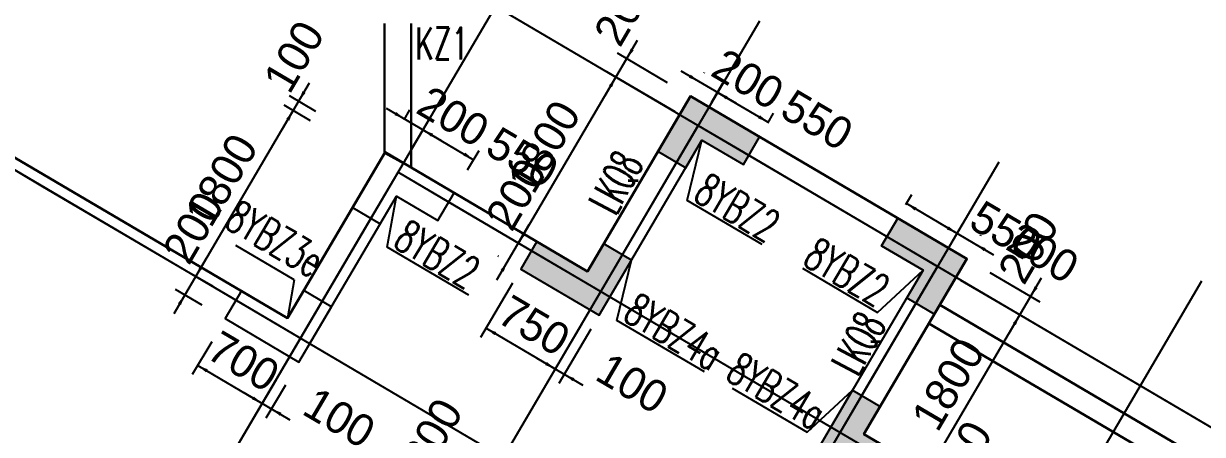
# Model space of a CAD drawing. Extents: x 387171 to 699106, y 11966 to 245688.
# Drawn here: x 616955 to 627987, y 173320 to 177162 of the extents above; entities that cross this region are included whole.
import ezdxf

# ---------------------------------------------------------------- set-up
doc = ezdxf.new("R2010")
doc.units = 0
doc.header["$LTSCALE"] = 100
doc.header["$MEASUREMENT"] = 0
for name, color, linetype in [('b边缘构件', 235, 'Continuous'), ('DOTE', 253, 'Continuous'), ('NUM', 7, 'Continuous'), ('Q-TEXT', 2, 'Continuous'), ('wall-主楼', 2, 'Continuous'), ('Y阴影', 254, 'Continuous'), ('小尺寸', 4, 'Continuous'), ('网格', 253, 'Continuous'), ('边缘构件标注', 1, 'Continuous')]:
    doc.layers.add(name, color=color, linetype=linetype)
doc.styles.get("Standard").update_dxf_attribs({"font": 'standard'})
doc.styles.add('tk', font='tk')
doc.dimstyles.get("Standard").update_dxf_attribs({"dimtxt": 300, "dimasz": 100, "dimexe": 100, "dimexo": 250, "dimgap": 100, "dimtad": 0, "dimtoh": 1, "dimdec": 0, "dimdsep": 46, "dimcen": 0.09, "dimclrt": 7, "dimadec": 0, "dimazin": 0, "dimtfac": 1, "dimtdec": 4, "dimtofl": 0, "dimtmove": 0, "dimatfit": 3, "dimfxl": 1, "dimtolj": 1, "dimtzin": 0, "dimarcsym": 0})

# ---------------------------------------------------------------- blocks, each defined once
blk = doc.blocks.new('*D2774')
at = {"layer": '小尺寸', "color": 0, "linetype": 'ByBlock', "lineweight": -2}
for p, q in [((625163, 172542), (625468, 173059)), ((625459, 172832), (625452, 172836)), ((625357, 172660), (625351, 172664))]:
    blk.add_line(p, q, dxfattribs=at)
for points in [[(625366, 172887), (625402, 172981), (625431, 172964)], [(625265, 172714), (625228, 172620), (625200, 172636)]]:
    blk.add_solid(points, dxfattribs=at)
at = {"layer": '小尺寸', "color": 7, "linetype": 'Continuous', "lineweight": -2, "insert": (625736, 173112), "char_height": 300, "width": 566.67, "attachment_point": 5, "rotation": 59.5454, "style": 'tk'}
blk.add_mtext('200', dxfattribs=at)
blk = doc.blocks.new('*D3694')
at = {"layer": '小尺寸', "color": 0, "linetype": 'ByBlock', "lineweight": -2}
for p, q in [((625724, 174764), (626365, 174388)), ((625366, 172887), (626278, 174438)), ((625459, 172832), (625452, 172836))]:
    blk.add_line(p, q, dxfattribs=at)
for points in [[(626278, 174438), (626242, 174344), (626213, 174361)], [(625366, 172887), (625402, 172981), (625431, 172964)]]:
    blk.add_solid(points, dxfattribs=at)
at = {"layer": '小尺寸', "color": 7, "linetype": 'Continuous', "lineweight": -2, "insert": (625607, 173789), "char_height": 300, "width": 690, "attachment_point": 5, "rotation": 59.5454, "style": 'tk'}
blk.add_mtext('1800', dxfattribs=at)
blk = doc.blocks.new('*D3598')
at = {"layer": '小尺寸', "color": 0, "linetype": 'ByBlock', "lineweight": -2}
for p, q in [((625212, 175471), (625267, 175565)), ((625691, 175200), (625217, 175479)), ((625636, 175106), (625741, 175286))]:
    blk.add_line(p, q, dxfattribs=at)
for points in [[(625217, 175479), (625311, 175442), (625294, 175414)], [(625691, 175200), (625596, 175236), (625613, 175265)]]:
    blk.add_solid(points, dxfattribs=at)
at = {"layer": '小尺寸', "color": 7, "linetype": 'Continuous', "lineweight": -2, "insert": (626148, 175221), "char_height": 300, "width": 566.67, "attachment_point": 5, "rotation": 329.5454, "style": 'tk'}
blk.add_mtext('550', dxfattribs=at)
blk = doc.blocks.new('*D4508')
at = {"layer": '小尺寸', "color": 0, "linetype": 'ByBlock', "lineweight": -2}
for p, q in [((621531, 174735), (621232, 174227)), ((621283, 174313), (621930, 173933)), ((622178, 174355), (621879, 173847))]:
    blk.add_line(p, q, dxfattribs=at)
for points in [[(621283, 174313), (621378, 174277), (621361, 174248)], [(621930, 173933), (621835, 173969), (621852, 173998)]]:
    blk.add_solid(points, dxfattribs=at)
at = {"layer": '小尺寸', "color": 7, "linetype": 'Continuous', "lineweight": -2, "insert": (621733, 174338), "char_height": 300, "width": 566.67, "attachment_point": 5, "rotation": 329.5454, "style": 'tk'}
blk.add_mtext('750', dxfattribs=at)
blk = doc.blocks.new('*D4107')
at = {"layer": '小尺寸', "color": 0, "linetype": 'ByBlock', "lineweight": -2}
for p, q in [((622178, 174355), (621879, 173847)), ((622264, 174305), (621965, 173796)), ((621757, 174034), (622188, 173781))]:
    blk.add_line(p, q, dxfattribs=at)
for points in [[(621930, 173933), (621835, 173969), (621852, 173998)], [(622016, 173882), (622110, 173846), (622094, 173817)]]:
    blk.add_solid(points, dxfattribs=at)
at = {"layer": '小尺寸', "color": 7, "linetype": 'Continuous', "lineweight": -2, "insert": (622651, 173798), "char_height": 300, "width": 476.67, "attachment_point": 5, "rotation": 329.5454, "style": 'tk'}
blk.add_mtext('100', dxfattribs=at)
blk = doc.blocks.new('*D281')
at = {"layer": '小尺寸', "color": 0, "linetype": 'ByBlock', "lineweight": -2}
for p, q in [((621383, 174765), (621687, 175282)), ((621493, 175164), (621500, 175160)), ((621392, 174991), (621398, 174988))]:
    blk.add_line(p, q, dxfattribs=at)
for points in [[(621586, 175109), (621622, 175204), (621651, 175187)], [(621484, 174937), (621448, 174842), (621419, 174859)]]:
    blk.add_solid(points, dxfattribs=at)
at = {"layer": '小尺寸', "color": 7, "linetype": 'Continuous', "lineweight": -2, "insert": (621565, 175567), "char_height": 300, "width": 566.67, "attachment_point": 5, "rotation": 59.5454, "style": 'tk'}
blk.add_mtext('200', dxfattribs=at)
blk = doc.blocks.new('*D152')
at = {"layer": '小尺寸', "color": 0, "linetype": 'ByBlock', "lineweight": -2}
for p, q in [((621586, 175109), (622498, 176661)), ((623052, 176335), (622412, 176712)), ((621493, 175164), (621500, 175160))]:
    blk.add_line(p, q, dxfattribs=at)
for points in [[(622498, 176661), (622462, 176566), (622433, 176583)], [(621586, 175109), (621622, 175204), (621651, 175187)]]:
    blk.add_solid(points, dxfattribs=at)
at = {"layer": '小尺寸', "color": 7, "linetype": 'Continuous', "lineweight": -2, "insert": (621826, 176012), "char_height": 300, "width": 690, "attachment_point": 5, "rotation": 59.5454, "style": 'tk'}
blk.add_mtext('1800', dxfattribs=at)
blk = doc.blocks.new('*D4671')
at = {"layer": '小尺寸', "color": 0, "linetype": 'ByBlock', "lineweight": -2}
for p, q in [((622397, 176489), (622701, 177006)), ((622981, 176609), (622513, 176884)), ((623052, 176335), (622412, 176712))]:
    blk.add_line(p, q, dxfattribs=at)
for points in [[(622600, 176833), (622636, 176928), (622665, 176911)], [(622498, 176661), (622462, 176566), (622433, 176583)]]:
    blk.add_solid(points, dxfattribs=at)
at = {"layer": '小尺寸', "color": 7, "linetype": 'Continuous', "lineweight": -2, "insert": (622578, 177291), "char_height": 300, "width": 566.67, "attachment_point": 5, "rotation": 59.5454, "style": 'tk'}
blk.add_mtext('200', dxfattribs=at)
blk = doc.blocks.new('*D687')
at = {"layer": '小尺寸', "color": 0, "linetype": 'ByBlock', "lineweight": -2}
for p, q in [((623105, 176721), (623622, 176416)), ((623323, 176698), (623328, 176705)), ((623394, 176424), (623500, 176604))]:
    blk.add_line(p, q, dxfattribs=at)
for points in [[(623277, 176619), (623182, 176655), (623199, 176684)], [(623450, 176518), (623544, 176481), (623527, 176453)]]:
    blk.add_solid(points, dxfattribs=at)
at = {"layer": '小尺寸', "color": 7, "linetype": 'Continuous', "lineweight": -2, "insert": (623733, 176641), "char_height": 300, "width": 566.67, "attachment_point": 5, "rotation": 329.5454, "style": 'tk'}
blk.add_mtext('200', dxfattribs=at)
blk = doc.blocks.new('*D426')
at = {"layer": '小尺寸', "color": 0, "linetype": 'ByBlock', "lineweight": -2}
for p, q in [((623394, 176424), (623500, 176604)), ((623450, 176518), (623924, 176239)), ((623919, 176231), (623974, 176325))]:
    blk.add_line(p, q, dxfattribs=at)
for points in [[(623450, 176518), (623544, 176481), (623527, 176453)], [(623924, 176239), (623829, 176275), (623846, 176304)]]:
    blk.add_solid(points, dxfattribs=at)
at = {"layer": '小尺寸', "color": 7, "linetype": 'Continuous', "lineweight": -2, "insert": (624381, 176260), "char_height": 300, "width": 566.67, "attachment_point": 5, "rotation": 329.5454, "style": 'tk'}
blk.add_mtext('550', dxfattribs=at)
blk = doc.blocks.new('*D1502')
at = {"layer": '小尺寸', "color": 0, "linetype": 'ByBlock', "lineweight": -2}
for p, q in [((618363, 174452), (618667, 174969)), ((618728, 174702), (618479, 174848)), ((618626, 174529), (618378, 174675))]:
    blk.add_line(p, q, dxfattribs=at)
for points in [[(618566, 174797), (618602, 174892), (618631, 174875)], [(618464, 174625), (618428, 174530), (618399, 174547)]]:
    blk.add_solid(points, dxfattribs=at)
at = {"layer": '小尺寸', "color": 7, "linetype": 'Continuous', "lineweight": -2, "insert": (618544, 175254), "char_height": 300, "width": 566.67, "attachment_point": 5, "rotation": 59.5454, "style": 'tk'}
blk.add_mtext('200', dxfattribs=at)
blk = doc.blocks.new('*D1262')
at = {"layer": '小尺寸', "color": 0, "linetype": 'ByBlock', "lineweight": -2}
for p, q in [((618566, 174797), (619478, 176349)), ((619640, 176253), (619392, 176399)), ((618728, 174702), (618479, 174848))]:
    blk.add_line(p, q, dxfattribs=at)
for points in [[(619478, 176349), (619442, 176254), (619413, 176271)], [(618566, 174797), (618602, 174892), (618631, 174875)]]:
    blk.add_solid(points, dxfattribs=at)
at = {"layer": '小尺寸', "color": 7, "linetype": 'Continuous', "lineweight": -2, "insert": (618806, 175700), "char_height": 300, "width": 690, "attachment_point": 5, "rotation": 59.5454, "style": 'tk'}
blk.add_mtext('1800', dxfattribs=at)
blk = doc.blocks.new('*D1928')
at = {"layer": '小尺寸', "color": 0, "linetype": 'ByBlock', "lineweight": -2}
for p, q in [((619377, 176176), (619630, 176607)), ((619691, 176340), (619442, 176486)), ((619640, 176253), (619392, 176399))]:
    blk.add_line(p, q, dxfattribs=at)
for points in [[(619529, 176435), (619565, 176530), (619594, 176513)], [(619478, 176349), (619442, 176254), (619413, 176271)]]:
    blk.add_solid(points, dxfattribs=at)
at = {"layer": '小尺寸', "color": 7, "linetype": 'Continuous', "lineweight": -2, "insert": (619485, 176853), "char_height": 300, "width": 476.67, "attachment_point": 5, "rotation": 59.5454, "style": 'tk'}
blk.add_mtext('100', dxfattribs=at)
blk = doc.blocks.new('*D1687')
at = {"layer": '小尺寸', "color": 0, "linetype": 'ByBlock', "lineweight": -2}
for p, q in [((618715, 174187), (618534, 173879)), ((618584, 173965), (619188, 173610)), ((619318, 173832), (619137, 173524))]:
    blk.add_line(p, q, dxfattribs=at)
for points in [[(618584, 173965), (618679, 173929), (618662, 173900)], [(619188, 173610), (619093, 173647), (619110, 173675)]]:
    blk.add_solid(points, dxfattribs=at)
at = {"layer": '小尺寸', "color": 7, "linetype": 'Continuous', "lineweight": -2, "insert": (619013, 174003), "char_height": 300, "width": 566.67, "attachment_point": 5, "rotation": 329.5454, "style": 'tk'}
blk.add_mtext('700', dxfattribs=at)
blk = doc.blocks.new('*D1565')
at = {"layer": '小尺寸', "color": 0, "linetype": 'ByBlock', "lineweight": -2}
for p, q in [((619318, 173832), (619137, 173524)), ((619405, 173782), (619223, 173473)), ((619015, 173712), (619446, 173458))]:
    blk.add_line(p, q, dxfattribs=at)
for points in [[(619188, 173610), (619093, 173647), (619110, 173675)], [(619274, 173560), (619369, 173523), (619352, 173495)]]:
    blk.add_solid(points, dxfattribs=at)
at = {"layer": '小尺寸', "color": 7, "linetype": 'Continuous', "lineweight": -2, "insert": (619910, 173476), "char_height": 300, "width": 476.67, "attachment_point": 5, "rotation": 329.5454, "style": 'tk'}
blk.add_mtext('100', dxfattribs=at)
blk = doc.blocks.new('*D2474')
at = {"layer": '小尺寸', "color": 0, "linetype": 'ByBlock', "lineweight": -2}
for p, q in [((620347, 176371), (620864, 176067)), ((620515, 176261), (620570, 176356)), ((620586, 175987), (620743, 176254))]:
    blk.add_line(p, q, dxfattribs=at)
for points in [[(620519, 176270), (620425, 176306), (620442, 176335)], [(620692, 176168), (620787, 176132), (620770, 176103)]]:
    blk.add_solid(points, dxfattribs=at)
at = {"layer": '小尺寸', "color": 7, "linetype": 'Continuous', "lineweight": -2, "insert": (620975, 176292), "char_height": 300, "width": 566.67, "attachment_point": 5, "rotation": 329.5454, "style": 'tk'}
blk.add_mtext('200', dxfattribs=at)
blk = doc.blocks.new('*D2055')
at = {"layer": '小尺寸', "color": 0, "linetype": 'ByBlock', "lineweight": -2}
for p, q in [((620586, 175987), (620743, 176254)), ((620692, 176168), (621166, 175889)), ((621110, 175795), (621217, 175976))]:
    blk.add_line(p, q, dxfattribs=at)
for points in [[(620692, 176168), (620787, 176132), (620770, 176103)], [(621166, 175889), (621071, 175926), (621088, 175955)]]:
    blk.add_solid(points, dxfattribs=at)
at = {"layer": '小尺寸', "color": 7, "linetype": 'Continuous', "lineweight": -2, "insert": (621623, 175911), "char_height": 300, "width": 566.67, "attachment_point": 5, "rotation": 329.5454, "style": 'tk'}
blk.add_mtext('550', dxfattribs=at)
blk = doc.blocks.new('*D328')
at = {"layer": '小尺寸', "color": 0, "linetype": 'ByBlock', "lineweight": -2}
for p, q in [((620615, 172548), (620463, 172289)), ((620685, 172507), (620529, 172598)), ((620533, 172248), (620377, 172340))]:
    blk.add_line(p, q, dxfattribs=at)
for points in [[(620615, 172548), (620579, 172453), (620550, 172470)], [(620463, 172289), (620500, 172384), (620528, 172367)]]:
    blk.add_solid(points, dxfattribs=at)
at = {"layer": '小尺寸', "color": 7, "linetype": 'Continuous', "lineweight": -2, "insert": (620781, 173322), "char_height": 300, "width": 566.67, "attachment_point": 5, "rotation": 59.5454, "style": 'tk'}
blk.add_mtext('300', dxfattribs=at)
blk = doc.blocks.new('*D4416')
at = {"layer": '小尺寸', "color": 0, "linetype": 'ByBlock', "lineweight": -2}
for p, q in [((625724, 174764), (626365, 174388)), ((625998, 174835), (626466, 174560)), ((626177, 174266), (626481, 174783))]:
    blk.add_line(p, q, dxfattribs=at)
for points in [[(626380, 174611), (626416, 174705), (626445, 174688)], [(626278, 174438), (626242, 174344), (626213, 174361)]]:
    blk.add_solid(points, dxfattribs=at)
at = {"layer": '小尺寸', "color": 7, "linetype": 'Continuous', "lineweight": -2, "insert": (626359, 175068), "char_height": 300, "width": 566.67, "attachment_point": 5, "rotation": 59.5454, "style": 'tk'}
blk.add_mtext('200', dxfattribs=at)
blk = doc.blocks.new('*D4311')
at = {"layer": '小尺寸', "color": 0, "linetype": 'ByBlock', "lineweight": -2}
for p, q in [((626036, 174997), (625518, 175301)), ((625636, 175106), (625741, 175286)), ((625909, 175177), (625914, 175185))]:
    blk.add_line(p, q, dxfattribs=at)
for points in [[(625691, 175200), (625596, 175236), (625613, 175265)], [(625863, 175099), (625958, 175062), (625941, 175034)]]:
    blk.add_solid(points, dxfattribs=at)
at = {"layer": '小尺寸', "color": 7, "linetype": 'Continuous', "lineweight": -2, "insert": (626494, 175017), "char_height": 300, "width": 566.67, "attachment_point": 5, "rotation": 329.5454, "style": 'tk'}
blk.add_mtext('200', dxfattribs=at)

msp = doc.modelspace()

# ---------------------------------------------------------------- hatches: boundary and pattern name
at = {"layer": 'Y阴影'}
for points in [[(623196.7, 176482.3), (622892.5, 175965.1), (623151.2, 175813.1), (623303.2, 176071.7), (623691.1, 175843.6), (623843.2, 176102.2)], [(625136.2, 175341.9), (624984.2, 175083.3), (625372.1, 174855.2), (625220, 174596.6), (625478.6, 174444.5), (625782.7, 174961.8)], [(621759.5, 175123.2), (621607.5, 174864.6), (622340.2, 174433.8), (622644.3, 174951), (622385.7, 175103.1), (622233.6, 174844.5)], [(625293.8, 173045.1), (625141.8, 172786.5), (624409.1, 173217.4), (624713.2, 173734.6), (624971.8, 173582.5), (624819.7, 173323.9)]]:
    msp.add_hatch(color=256, dxfattribs=at).paths.add_polyline_path(points, flags=0)
h = msp.add_hatch(dxfattribs=at)
h.set_pattern_fill('ANSI31', color=256, scale=25, angle=-30.45463, style=0)
h.set_pattern_definition([])
h.paths.add_polyline_path([(620337.2, 175959.6), (620033.1, 175442.3), (620291.7, 175290.3), (620443.7, 175548.9), (620831.6, 175320.8), (620983.7, 175579.4)], flags=0)
h = msp.add_hatch(dxfattribs=at)
h.set_pattern_fill('ANSI31', color=256, scale=25, angle=-30.45463, style=0)
h.set_pattern_definition([])
h.paths.add_polyline_path([(618993.8, 174661.3), (618841.8, 174402.7), (619531.4, 173997.2), (619835.5, 174514.5), (619576.9, 174666.5), (619424.8, 174407.9)], flags=0)

# ---------------------------------------------------------------- linework, layer by layer
at = {"color": 6, "lineweight": 30}
msp.add_lwpolyline([(611161.6, 168246), (624436.4, 160440.7), (623524.5, 158888.8), (626802, 156961.7), (628930.7, 160582.3), (629706.6, 160126.1), (633303.1, 166247.8), (625803.9, 170657.2), (626716.2, 172208.8), (624819.7, 173323.9), (625782.8, 174961.8), (623196.7, 176482.4), (622233.6, 174844.5), (620337.2, 175959.6), (619424.8, 174407.9), (609339.1, 180338.1)], dxfattribs=at)
at = {"color": 3, "lineweight": 30}
for points in [[(620333.1, 177162.9), (620332.9, 175952.3), (620583.1, 175815), (620583.1, 177162.9)], [(625529.3, 174530.8), (629322.3, 172300.6), (629575.7, 172731.6), (630006.7, 172478.2), (628131.3, 169288.7), (627958.9, 169390), (628744.6, 170726.2), (626589.5, 171993.3), (626716.2, 172208.8), (627793.7, 171575.3), (628402, 172609.7), (625428, 174358.3), (625529.3, 174530.8)]]:
    msp.add_lwpolyline(points, dxfattribs=at)
at = {"layer": 'b边缘构件'}
for points in [[(623196.7, 176482.3), (622892.5, 175965.1), (623151.2, 175813.1), (623303.2, 176071.7), (623691.1, 175843.6), (623843.2, 176102.2), (623196.7, 176482.3)], [(620337.2, 175959.6), (620033.1, 175442.3), (620291.7, 175290.3), (620443.7, 175548.9), (620831.6, 175320.8), (620983.7, 175579.4), (620337.2, 175959.6)], [(625136.2, 175341.9), (624984.2, 175083.3), (625372.1, 174855.2), (625220, 174596.6), (625478.6, 174444.5), (625782.7, 174961.8), (625136.2, 175341.9)], [(621759.5, 175123.2), (621607.5, 174864.6), (622340.2, 174433.8), (622644.3, 174951), (622385.7, 175103.1), (622233.6, 174844.5), (621759.5, 175123.2)], [(618993.8, 174661.3), (618841.8, 174402.7), (619531.4, 173997.2), (619835.5, 174514.5), (619576.9, 174666.5), (619424.8, 174407.9), (618993.8, 174661.3)], [(625293.8, 173045.1), (625141.8, 172786.5), (624409.1, 173217.4), (624713.2, 173734.6), (624971.8, 173582.5), (624819.7, 173323.9), (625293.8, 173045.1)]]:
    msp.add_lwpolyline(points, dxfattribs=at)
at = {"layer": 'DOTE'}
for p, q in [((591333.7, 194985.1), (636237, 168582.9)), ((589509, 191881.8), (639200.8, 162664)), ((621945.2, 178299.9), (617721.9, 171117)), ((623841.7, 177184.8), (620834.8, 172070.8)), ((623267.7, 176208.6), (640044, 166344.4)), ((626083, 175866.9), (623076.1, 170753)), ((620458.9, 175772), (639131.7, 164792.8)), ((627979.4, 174751.9), (623756.1, 167569))]:
    msp.add_line(p, q, dxfattribs=at)
at = {"layer": 'wall-主楼'}
for points in [[(623196.7, 176482.3), (622233.6, 174844.5), (621759.5, 175123.2), (621607.5, 174864.6), (622340.2, 174433.8), (623303.2, 176071.7), (623691.1, 175843.6), (623843.2, 176102.2)], [(620983.7, 175579.4), (620337.2, 175959.6), (619424.8, 174407.9), (618993.8, 174661.3), (618841.8, 174402.7), (619531.4, 173997.2), (620443.7, 175548.9), (620831.6, 175320.8)], [(625782.7, 174961.8), (624819.7, 173323.9), (625293.8, 173045.1), (625141.8, 172786.5), (624409.1, 173217.4), (625372.1, 174855.2), (624984.2, 175083.3), (625136.2, 175341.9)]]:
    msp.add_lwpolyline(points, close=True, dxfattribs=at)
at = {"layer": '网格'}
for p, q in [((614546.8, 177160.1), (617132.9, 175639.5)), ((622608.8, 175087.9), (623267.7, 176208.6)), ((623267.7, 176208.6), (623741.8, 175929.8)), ((623741.8, 175929.8), (625034.9, 175169.5)), ((620154.8, 175254.8), (620458.9, 175772)), ((620458.9, 175772), (620933, 175493.2)), ((617132.9, 175639.5), (618943.1, 174575.1)), ((620933, 175493.2), (621708.8, 175037)), ((619546.5, 174220.3), (620154.8, 175254.8)), ((622355.4, 174656.9), (622608.8, 175087.9)), ((625034.9, 175169.5), (625509, 174890.7)), ((621708.8, 175037), (622355.4, 174656.9)), ((624850.1, 173770.1), (625509, 174890.7)), ((621503.8, 173208.7), (622355.4, 174656.9)), ((618943.1, 174575.1), (619546.5, 174220.3)), ((618938.3, 173185.9), (619546.5, 174220.3)), ((624596.6, 173339.1), (624850.1, 173770.1)), ((623745.1, 171890.9), (624596.6, 173339.1)), ((624596.6, 173339.1), (625243.2, 172958.9))]:
    msp.add_line(p, q, dxfattribs=at)
at = {"layer": '边缘构件标注', "color": 200}
for p, q in [((623166, 175507.3), (623303.2, 176071.7)), ((620357.1, 175070.7), (620443.7, 175548.9)), ((623867.7, 175094.7), (623166, 175507.3)), ((619486.6, 174766.3), (618941.7, 175086.6)), ((621122.2, 174620.9), (620357.1, 175070.7)), ((622507, 174386.7), (622644.3, 174951)), ((624243.9, 174873.5), (624945.7, 174460.9)), ((619486.6, 174766.3), (619424.8, 174407.9)), ((624945.7, 174460.9), (625372.1, 174855.2)), ((623327.3, 173904.4), (622507, 174386.7)), ((623585, 173752.9), (624286.8, 173340.2)), ((624286.8, 173340.2), (624713.2, 173734.6))]:
    msp.add_line(p, q, dxfattribs=at)

# ---------------------------------------------------------------- texts
at = {"layer": 'NUM', "color": 200, "width": 0.7}
msp.add_text('KZ1', height=300, dxfattribs=at).set_placement((620621.8, 176825))
at = {"layer": 'Q-TEXT', "color": 3, "width": 0.6}
for p in [(622497.8, 175356.7), (624767.8, 173851.9)]:
    msp.add_text('LKQ8', height=300, rotation=61.98936, dxfattribs=at).set_placement(p)
at = {"layer": '边缘构件标注', "color": 200, "width": 0.7}
for s, p in [('8YBZ2', (623208.8, 175518)), ('8YBZ3e', (618819.2, 175264.9)), ('8YBZ2', (620400, 175081.4)), ('8YBZ2', (624234.1, 174915.2)), ('8YBZ4a', (622549.9, 174397.4)), ('8YBZ4a', (623510.5, 173841.8))]:
    msp.add_text(s, height=300, rotation=329.54537, dxfattribs=at).set_placement(p)

# ---------------------------------------------------------------- dimensions: what is measured, and where the dimension line sits
at = {"layer": '小尺寸'}
for base, p1, p2, angle, picture, middle in [((622599.5, 176833.4), (623267.7, 176208.6), (623196.7, 176482.3), 59.54537, '*D4671', (622333.4, 176873.9)), ((619528.7, 176434.9), (619855.5, 176126.8), (619906.1, 176213), 59.54537, '*D1928', (619287.8, 176518.5)), ((623449.5, 176517.8), (623196.7, 176482.3), (623267.7, 176208.6), 329.54537, '*D687', (623316, 176886.3)), ((622498.2, 176661), (621708.8, 175037), (623267.7, 176208.6), 59.54537, '*D152', (621826.5, 176011.9)), ((620691.9, 176168.3), (620387.8, 176045.8), (620458.9, 175772), 329.54537, '*D2474', (620558.3, 176536.8)), ((623923.6, 176239), (623267.7, 176208.6), (623792.5, 176016), 329.54537, '*D426', (623813.3, 176593.9)), ((619478, 176348.7), (618943.1, 174575.1), (619855.5, 176126.8), 59.54537, '*D1262', (618806.3, 175699.6)), ((621166, 175889.5), (620458.9, 175772), (620983.7, 175579.4), 329.54537, '*D2055', (621055.7, 176244.4)), ((621585.8, 175109.4), (621607.5, 174864.6), (621708.8, 175037), 59.54537, '*D281', (621319.6, 175149.9)), ((618565.7, 174797.1), (618841.8, 174402.7), (618943.1, 174575.1), 59.54537, '*D1502', (618299.5, 174837.6)), ((625216.7, 175478.7), (625509, 174890.7), (625085.5, 175255.7), 149.54537, '*D3598', (625580.4, 175554.9)), ((626379.9, 174610.7), (625509, 174890.7), (625782.7, 174961.8), 59.54537, '*D4416', (626113.7, 174651.2)), ((625690.8, 175200), (625782.7, 174961.8), (625509, 174890.7), 149.54537, '*D4311', (626077.8, 175262.4)), ((621929.6, 173932.8), (621658.1, 174950.8), (622304.7, 174570.7), 329.54537, '*D4508', (621733, 174338.4)), ((626278.5, 174438.3), (625243.2, 172958.9), (625509, 174890.7), 59.54537, '*D3694', (625606.8, 173789.2)), ((622015.8, 173882.1), (622304.7, 174570.7), (622390.9, 174520), 329.54537, '*D4107', (622316.6, 173995.3)), ((619187.8, 173610.2), (618841.8, 174402.7), (619445.2, 174047.9), 329.54537, '*D1687', (619012.8, 174003.1)), ((619274, 173559.6), (619445.2, 174047.9), (619531.4, 173997.2), 329.54537, '*D1565', (619574.8, 173672.7)), ((620463.4, 172289.2), (620900.6, 172380.1), (620748.6, 172121.5), 59.54537, '*D328', (620510.4, 172862.5)), ((625366.2, 172886.6), (625141.8, 172786.5), (625243.2, 172958.9), 59.54537, '*D2774', (625490.9, 172695))]:
    dim = msp.add_linear_dim(base=base, p1=p1, p2=p2, angle=angle, dimstyle='Standard', dxfattribs=at)
    dim.commit()
    dim.dimension.update_dxf_attribs({"geometry": picture, "text_midpoint": middle})

doc.saveas('drawing.dxf')
